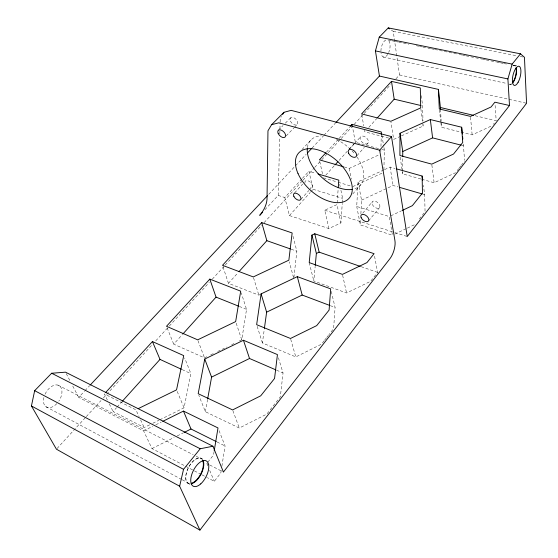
<?xml version="1.0" encoding="UTF-8"?>
<svg xmlns="http://www.w3.org/2000/svg" width="558" height="558" viewBox="0 0 558 558"><rect width="100%" height="100%" fill="white"/><g stroke="black" fill="none" stroke-linecap="round" stroke-linejoin="round"><path stroke-width="0.42" stroke-dasharray="2.79 2.09" d="M420.899 179.013L402.709 173.887L402.716 172.164M402.716 171.306L402.736 157.53M383.904 169.778L384.364 150.144L383.82 146.845M264.917 209.724L278.177 195.412L279.718 137.491M279.809 134.032L279.928 129.707M279.949 128.842L280.109 122.795M280.13 121.93L280.228 118.47L281.462 116.42M380.828 151.504L380.877 149.809M380.968 146.419L381.274 135.392M383.834 169.946L358.027 181.803L356.722 206.481L389.282 216.567L392.455 235.218L360.356 224.923L360.601 219.796M360.887 213.812L361.542 200.134L358.027 181.803M331.285 291.409L335.079 307.451L333.614 328.669L328.878 334.73M301.85 178.944L284.789 197.518L289.435 215.569L328.885 228.557L340.917 222.928L342.263 203.454M342.319 202.603L342.612 198.369L340.889 190.083M337.123 202.903L338.127 189.413M374.558 256.234L377.62 272.381L370.672 281.267L346.567 292.992L313.812 281.016L315.172 266.368M278.414 357.79L283.039 372.974L280.332 396.822L266.836 414.085L239.305 428.042L205.365 411.706L198.808 395.266M293.006 236.271L296.87 251.205L293.773 278.498L289.302 261.841M324.135 340.792L321.499 344.16L295.789 356.918L262.413 342.954L264.283 329.269M221.226 470.401L220.829 472.926L214.279 481.31L207.353 477.669M221.889 466.188L225.069 445.961L218.924 430.302M239.424 340.931L241.747 339.808L246.538 309.334L241.237 292.817M214.07 451.645L213.512 455.028L206.781 463.468L207.757 465.797M205.365 411.706L207.492 399.891M159.839 419.79L184.056 407.8L190.892 373.609L184.663 357.978M324.658 340.122L326.242 338.099M326.765 337.423L328.348 335.407M419.316 219.05L425.056 211.705L424.666 194.658L423.396 185.347M457.142 170.664L458.739 168.628M459.269 167.944L460.866 165.907M461.396 165.224L464.584 161.143M493.37 124.329L494.311 123.123M368.608 220.849L379.67 207.443M362.721 213.219L372.186 201.898M352.782 193.968L360.74 184.726M357.008 155.626L364.332 147.375M366.585 144.829L367.715 143.559A4.924 3.09 41.8 0 0 364.716 136.619A4.924 3.09 41.8 0 0 360.461 139.953A4.924 3.09 41.8 0 0 367.715 143.559M149.684 424.819L144.208 427.526L113.086 411.546L116.559 407.682M117.138 407.04L121.77 401.886M206.844 356.743L204.514 357.873L173.712 344.167L182.41 334.5M260.391 294.394L258.835 295.133L228.452 283.338L237.757 273.001M289.435 215.569L310.199 192.489M310.778 191.854L313.087 189.288L308.916 171.257L315.563 173.231M325.705 175.261L334.43 165.566M339.083 160.397L347.222 151.351M349.552 148.763L354.79 142.946M368.838 127.336L376.901 118.373M348.931 149.802L354.044 144.117M354.616 143.49L360.859 136.543M300.957 199.276L308.923 190.452M309.495 189.818L311.769 187.3M294.61 192.873L302.631 184.091M57.021 448.555L85.695 417.272M86.281 416.631L101.005 400.574M103.356 398L152.222 344.691M155.759 340.84L168.704 326.709M169.297 326.067L209.334 282.39M212.277 279.181L224.637 265.692M225.23 265.05L261.73 225.23M264.087 222.656L302.352 180.911M302.945 180.269L314.126 168.063M314.719 167.421L321.192 160.355M321.785 159.714L327.672 153.29M328.257 152.648L340.624 139.165M341.21 138.523L351.812 126.959M354.163 124.392L363.586 114.111M364.172 113.469L390.663 84.572M395.964 78.79L399.5 74.932L393.237 31.374L390.398 29.386M302.443 178.302L308.916 171.257M326.388 152.236L338.615 138.935M339.194 138.3L349.671 126.896M201.201 474.44L151.971 448.569L143.58 430.86L78.692 397.373L84.425 391.249M84.997 390.635L89.629 385.683M268.705 194.365L294.882 166.396M295.475 165.761L306.189 154.322M312.138 147.968L323.438 135.887M324.031 135.252L335.337 123.178M301.976 149.551L311.671 139.284M286.198 135.901L293.731 128.152M294.31 127.552L297.212 124.573A4.722 2.825 44.6 0 0 294.059 117.857A4.722 2.825 44.6 0 0 290.453 121.17A4.722 2.825 44.6 0 0 297.212 124.573M278.33 130.293L283.004 125.55M285.34 123.178L290.592 117.843M151.971 448.569L174.166 437.444M177.228 435.91L183.352 432.841M152.808 423.271L159.058 420.174M143.58 430.86L152.787 426.298M155.849 424.778L161.22 422.113M210.722 354.86L213.826 353.36M217.704 351.477L227.008 346.957M231.668 344.698L233.99 343.568M394.799 234.095L406.538 228.494M407.319 228.124L415.138 224.393M390.816 215.841L401.586 210.757M421.729 179.251L434.131 182.745L455.544 172.708M361.542 200.134L393.083 185.486L397.994 186.909M328.885 228.557L324.756 210.247L336.997 204.584L340.917 222.928M352.782 186.623L382.286 173.05M440.925 123.095L441.406 127.252L472.145 134.883L492.428 125.536M384.615 169.59L390.091 167.072L395.071 168.467M344.223 166.982L349.189 168.411L379.182 154.768M400.637 136.243L393.669 139.395L390.97 122.104M401.411 135.894L423.09 126.08L423.055 124.399M393.237 31.374L516.785 55.779M520.189 56.449L523.599 57.125M514.078 65.328L517.712 66.067M388.494 40.064L391.27 40.622M391.849 40.748L394.618 41.306M395.204 41.431L398.565 42.115M398.81 42.157L408.868 44.208M416.191 45.7L418.709 46.209M419.546 46.377L422.064 46.893M422.908 47.06L425.635 47.618M427.951 48.086L430.685 48.644M431.334 48.776L434.068 49.327M434.717 49.467L458.571 54.314M459.255 54.454L461.947 54.998M462.638 55.144L465.33 55.688M466.021 55.828L482.356 59.148M482.83 59.253L485.767 59.846M486.192 59.929L496.257 61.98M496.871 62.105L499.619 62.663M500.289 62.796L502.974 63.347M503.707 63.493L507.975 64.358M513.095 65.405L514.804 65.746M383.172 56.979L507.013 83.512M511.805 84.823L509.635 84.356A9.849 3.711 -76.4 0 0 511.665 84.007M399.5 74.932L526.564 103.265M475.109 115.715L496.195 120.709L495.002 103.872M462.003 145.387L463.503 145.764L464.528 160.292M388.724 138.098L364.799 131.814L364.5 130.112M378.568 148.574L355.369 142.297L352.642 127.775M381.881 149.474L384.364 150.144M423.138 194.212L424.666 194.658M323.375 177.849L337.262 181.992M338.078 182.236L351.149 186.135M313.087 189.288L342.612 198.369M278.177 195.412L284.789 197.518M324.756 210.247L394.039 232.316M394.862 232.581L407.235 236.522M361.145 266.675L377.62 272.381M291.185 249.21L296.87 251.205M330.294 305.644L335.079 307.451M239.319 306.447L246.538 309.334M276.573 370.177L283.039 372.974M182.18 369.605L190.892 373.609M217.041 441.964L225.069 445.961M200.392 457.992L205.414 460.573M57.948 385.097L193.159 454.707M196.228 456.284L200.071 458.264M206.781 463.468L209.048 464.64M209.808 465.03L223.423 472.054M201.968 474.844L206.586 477.271M45.798 406.642L181.483 479.378M182.25 479.789L187.614 482.663M187.579 483.095L191.875 485.397M66.214 373.574L69.959 380.723M72.77 386.073L78.692 397.373M107.38 400.051L104.339 393.92L135.859 409.795L139.13 416.735M109.284 403.88L113.086 411.546M140.581 419.818L144.208 427.526M177.193 391.43L184.056 407.8M209.71 470.45L214.279 481.31M167.121 327.832L173.712 344.167M197.985 340.624L204.514 357.873M232.902 410.716L239.305 428.042M236.18 323.194L241.747 339.808M223.04 266.954L228.452 283.338M257.161 326.332L262.413 342.954M253.534 277.758L258.835 295.133M290.725 339.285L295.789 356.918M309.202 262.595L313.812 281.016M342.619 275.233L346.567 292.992M319.769 161.478L322.657 174.577M339.683 184.286L340.199 186.77M349.189 168.411L351.31 179.174M356.722 206.481L360.356 224.923M361.758 114.76L363.739 125.843M381.916 135.301L383.681 146.022M390.091 167.072L393.083 185.486M400.149 157.168L402.709 173.887M420.83 108.733L422.769 123.604M422.873 124.427L423.09 126.08M421.304 95.655L422.629 105.95L422.978 121.044M431.864 164.987L434.131 182.745M439.39 109.807L440.834 122.265M463.335 144.083L463.503 145.764M470.534 117.222L472.145 134.883M440.59 109.242L441.134 121.246M441.176 122.104L441.406 127.252M45.045 394.213A12.471 7.763 -58.9 0 1 58.827 385.439A12.471 7.763 -58.9 0 1 58.827 401.146M56.839 403.636A12.471 7.763 -58.9 0 1 46.621 407.166A12.471 7.763 -58.9 0 1 43.956 397.219M304.996 183.024A4.471 2.553 42.3 0 1 307.535 180.666A4.471 2.553 42.3 0 1 312.089 184.635A4.471 2.553 42.3 0 1 310.339 187.669M512.837 66.018A9.57 3.606 -76.4 0 1 515.55 66.555M511.533 83.728A9.57 3.606 -76.4 0 1 509.566 84.063M388.849 40.741A8.886 4.297 -77.7 0 1 388.717 52.487M387.761 54.342A8.886 4.297 -77.7 0 1 381.051 53.156M380.912 51.085A8.886 4.297 -77.7 0 1 386.813 39.723M513.004 65.795A9.849 3.711 -76.4 0 1 515.794 66.346M357.036 157.042A33.487 20.032 42 0 1 353.995 188.981M307.374 147.793A33.487 20.032 42 0 1 321.269 135.845M336.439 139.437A33.487 20.032 42 0 1 349.747 148.644M351.938 150.813A33.487 20.032 42 0 1 354.951 154.252M189.246 483.437A13.797 6.905 -62.8 0 1 188.402 467.75A13.797 6.905 -62.8 0 1 201.654 459.101M189.26 483.891A14.194 7.101 -62.8 0 1 188.974 466.669A14.194 7.101 -62.8 0 1 202.847 459.89M372.263 204.374A4.666 2.769 39.5 0 0 379.168 207.967A4.666 2.769 39.5 0 0 376.378 201.647A4.666 2.769 39.5 0 0 372.263 204.374"/><path stroke-width="0.84" d="M402.736 156.665L402.75 151.504L400.009 133.25L430.33 119.558L461.661 127.238L462.331 133.976M400.009 133.25L399.898 155.494L431.759 164.136L453.528 154.05L462.728 142.513L461.661 127.238M381.295 134.541L381.372 132.002L352 124.364L350.257 126.261M338.253 187.725L338.825 180.143L318.053 173.97M315.249 265.51L316.365 253.451L311.929 235.099L314.754 233.781L374.076 253.681L366.976 262.581L342.431 274.39L309.202 262.595L311.929 235.099M264.401 328.411L266.626 312.152L261.095 293.885L297.309 276.642L330.692 288.877L329.101 310.074L316.707 325.614L290.495 338.483L256.638 324.672L261.095 293.885M214.209 450.794L218.004 427.951L183.456 411.086L162.755 421.353M207.639 399.047L211.587 377.11L204.744 359.045L243.441 340.254L277.438 354.595L274.55 378.477L260.719 395.824L232.609 409.928L198.181 393.697L204.744 359.045M335.93 122.537L379.44 76.055L375.429 50.897L379.245 37.163L388.27 27.9L520.488 53.819L524.45 57.293L526.564 103.265L199.924 530.1L56.435 449.19L31.436 405.966L34.666 390.67L51.65 373.246L65.481 372.172L212.947 446.233L223.423 472.054L389.742 258.94A13.65 6.047 -71.9 0 0 394.925 240.575L379.656 150.2L391.507 136.584L291.137 110.365L283.931 112.318L271.593 124.699L267.966 130.802L267.024 199.22C266.564 205.218 263.599 210.819 259.728 215.325L262.616 212.214M199.924 530.1L179.634 486.206L183.54 469.327L200.224 448.758L212.947 446.233M391.507 136.584L407.235 236.522L509.496 105.497L507.906 78.929L512.146 64.107L520.488 53.819M282.697 114.369L283.931 112.318M122.348 401.244L160 359.401L152.446 341.559L105.518 392.644M182.989 333.858L216.044 297.121L209.815 279.119L166.493 326.277L197.685 339.836L235.65 321.61L240.707 291.164L209.815 279.119M238.922 271.704L266.843 240.679L261.723 222.621L222.502 265.315L253.283 276.928L288.856 260.174L292.148 232.958L261.723 222.621M335.009 164.924L337.918 161.687M377.473 117.731L394.178 99.171L391.5 81.37L420.307 87.941L420.718 107.903L390.844 121.281L361.605 113.909L391.5 81.37M325.809 152.871L319.406 159.839L343.4 166.744M90.222 385.048L267.512 195.635M307.374 153.052L311.538 148.602M184.119 432.457L191.01 429.004L216.274 441.587M211.587 377.11L249.524 358.487L275.771 369.835M138.203 408.651L176.537 389.875L183.728 355.627L152.446 341.559M266.626 312.152L302.178 295.043L329.492 305.345M316.365 253.451L319.141 252.139L360.322 266.396M402.353 210.394L412.355 205.679L422.469 192.998L422.12 176.035L396.731 168.928M402.75 151.504L432.603 137.868L461.257 145.192M271.593 124.699L278.784 122.823L379.656 150.2M379.245 37.163L512.146 64.107M375.429 50.897L507.906 78.929M379.44 76.055L438.435 89.413L440.59 109.242M509.496 105.497L494.883 102.191L491.047 106.997L470.457 116.385L439.292 108.97L438.435 89.413M440.513 107.527L473.421 115.318M394.178 99.171L420.955 105.546M399.633 187.383L422.371 193.996M266.843 240.679L290.376 248.924M216.044 297.121L238.517 306.119M160 359.401L181.385 369.243M51.65 373.246L200.224 448.758M34.666 390.67L183.54 469.327M31.436 405.966L179.634 486.206M388.27 27.9L389.693 28.89M183.456 411.086L191.01 429.004M243.441 340.254L249.524 358.487M297.309 276.642L302.178 295.043M314.754 233.781L319.141 252.139M352 124.364L352.482 126.924M422.12 176.035L422.699 180.269M430.33 119.558L432.603 137.868M462.582 136.501L462.833 139.026M516.059 67.93A9.57 3.606 -76.4 0 1 512.614 82.647M516.317 67.762A9.849 3.711 -76.4 0 1 512.781 82.898M352.279 189.364A33.487 20.032 42 0 1 321.924 177.472A33.487 20.032 42 0 1 307.298 148.491M203.168 460.524A14.194 7.101 -62.8 0 1 201.11 474.084A14.194 7.101 -62.8 0 1 191.317 483.8M202.763 460.727A13.797 6.905 -62.8 0 1 200.768 473.909A13.797 6.905 -62.8 0 1 191.241 483.347M200.747 483.877A14.243 7.066 -62.9 0 0 207.039 461.431A14.243 7.066 -62.9 0 0 191.492 475.36A14.243 7.066 -62.9 0 0 200.747 483.877M361.152 217.69A4.729 2.734 39.6 0 0 368.106 221.359A4.729 2.734 39.6 0 0 365.239 215.018A4.729 2.734 39.6 0 0 361.152 217.69M278.24 133.62A4.778 2.79 44.5 0 0 285.04 137.094A4.778 2.79 44.5 0 0 281.804 130.349A4.778 2.79 44.5 0 0 278.24 133.62M348.569 153.206A4.987 3.055 41.8 0 0 355.885 156.896A4.987 3.055 41.8 0 0 352.802 149.928A4.987 3.055 41.8 0 0 348.569 153.206M518.124 82.256A9.87 3.683 -76.3 0 0 519.386 66.402A9.87 3.683 -76.3 0 0 512.446 78.831A9.87 3.683 -76.3 0 0 518.124 82.256M293.899 196.437A4.52 2.518 42.2 0 0 300.392 199.904A4.52 2.518 42.2 0 0 297.379 193.745A4.52 2.518 42.2 0 0 293.899 196.437M298.035 173.58A33.892 19.788 42 0 0 347.104 200.057A33.892 19.788 42 0 0 326.374 153.366A33.892 19.788 42 0 0 298.035 173.58"/></g></svg>
